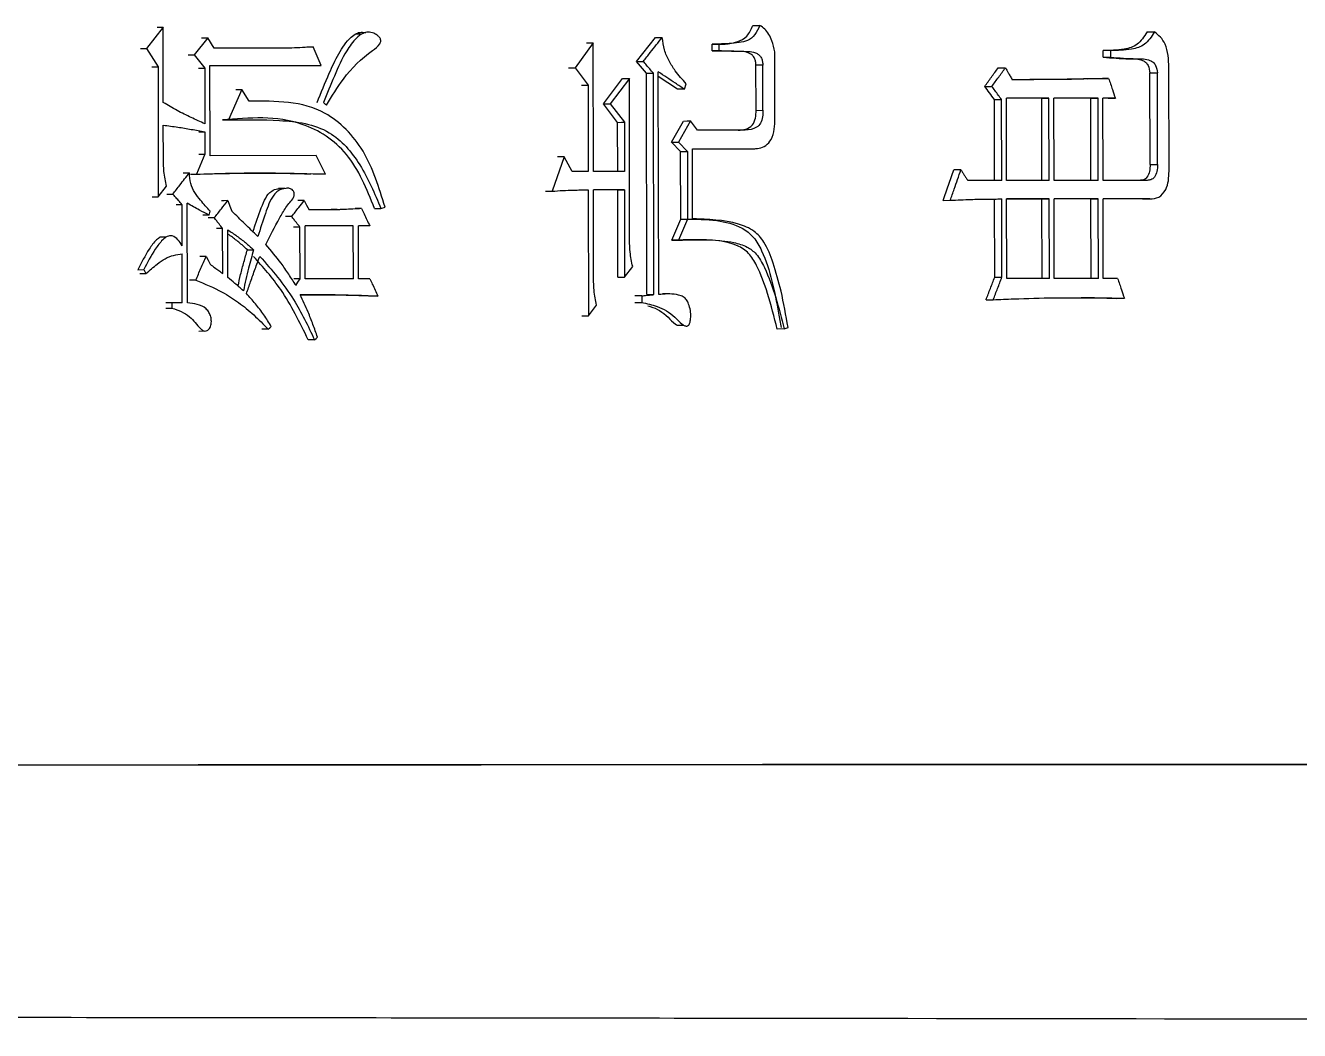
# Model space of a CAD drawing. Header units: millimetres. Extents: x 2301 to 4250, y 838 to 2217.
# Drawn here: x 3075.09 to 3085.49, y 1043.36 to 1051.56 of the extents above; entities that cross this region are included whole.
import ezdxf

# ---------------------------------------------------------------- set-up
doc = ezdxf.new("R2010")
doc.units = ezdxf.units.MM

msp = doc.modelspace()

# ---------------------------------------------------------------- linework, layer by layer
at = {"color": 7, "linetype": 'Continuous', "lineweight": 25}
for p, q in [((3076.211, 1051.547), (3076.075, 1051.374)), ((3076.212, 1050.931), (3076.211, 1051.547)), ((3076.575, 1051.461), (3076.465, 1051.32)), ((3076.626, 1051.375), (3076.575, 1051.461)), ((3077.833, 1051.491), (3077.781, 1051.491)), ((3079.72, 1051.42), (3079.573, 1051.214)), ((3079.722, 1050.37), (3079.72, 1051.42)), ((3080.075, 1051.268), (3080.229, 1051.463)), ((3080.229, 1051.463), (3080.285, 1051.463)), ((3084.242, 1051.508), (3084.302, 1051.508)), ((3076.075, 1051.374), (3076.169, 1051.223)), ((3076.465, 1051.32), (3076.55, 1051.212)), ((3077.14, 1051.375), (3076.626, 1051.375)), ((3077.501, 1051.234), (3077.434, 1051.386)), ((3080.748, 1051.409), (3080.693, 1051.409)), ((3080.693, 1051.355), (3080.693, 1051.409)), ((3080.693, 1051.355), (3080.749, 1051.355)), ((3080.749, 1051.355), (3080.748, 1051.409)), ((3081.203, 1050.804), (3081.202, 1051.345)), ((3083.943, 1051.356), (3083.883, 1051.356)), ((3083.883, 1051.302), (3083.883, 1051.356)), ((3083.943, 1051.356), (3083.943, 1051.302)), ((3076.169, 1051.223), (3076.171, 1050.163)), ((3076.55, 1051.212), (3076.551, 1050.758)), ((3076.592, 1051.234), (3077.501, 1051.234)), ((3076.594, 1050.498), (3076.592, 1051.234)), ((3077.45, 1051.234), (3077.501, 1051.234)), ((3079.573, 1051.214), (3079.68, 1051.073)), ((3080.075, 1051.268), (3080.13, 1051.268)), ((3080.156, 1051.171), (3080.075, 1051.268)), ((3081.105, 1051.236), (3081.049, 1051.236)), ((3081.05, 1050.868), (3081.049, 1051.236)), ((3081.106, 1050.869), (3081.105, 1051.236)), ((3083.883, 1051.302), (3083.943, 1051.302)), ((3084.421, 1050.372), (3084.419, 1051.216)), ((3079.806, 1050.922), (3079.961, 1051.127)), ((3080.016, 1051.128), (3079.86, 1050.922)), ((3080.018, 1049.808), (3080.016, 1051.128)), ((3080.156, 1051.171), (3080.212, 1051.171)), ((3080.159, 1049.364), (3080.156, 1051.171)), ((3080.215, 1049.364), (3080.212, 1051.171)), ((3080.256, 1049.364), (3080.252, 1051.182)), ((3080.409, 1051.041), (3080.252, 1051.145)), ((3083.756, 1051.126), (3083.868, 1051.129)), ((3084.265, 1051.173), (3084.326, 1051.173)), ((3084.267, 1050.426), (3084.265, 1051.173)), ((3084.327, 1050.426), (3084.326, 1051.173)), ((3076.854, 1051.039), (3076.745, 1050.79)), ((3076.913, 1050.942), (3076.854, 1051.039)), ((3079.68, 1051.073), (3079.681, 1050.37)), ((3080.465, 1051.041), (3080.409, 1051.041)), ((3080.465, 1051.041), (3080.481, 1051.085)), ((3082.916, 1051.064), (3082.975, 1051.064)), ((3079.92, 1050.77), (3079.806, 1050.922)), ((3079.86, 1050.922), (3079.975, 1050.771)), ((3082.997, 1050.296), (3082.996, 1050.956)), ((3083.056, 1050.296), (3083.054, 1050.956)), ((3083.441, 1050.967), (3083.094, 1050.967)), ((3083.095, 1050.296), (3083.094, 1050.967)), ((3083.382, 1050.967), (3083.094, 1050.966)), ((3083.382, 1050.967), (3083.441, 1050.967)), ((3083.383, 1050.296), (3083.382, 1050.967)), ((3083.442, 1050.296), (3083.441, 1050.967)), ((3083.842, 1050.967), (3083.481, 1050.967)), ((3083.482, 1050.296), (3083.481, 1050.967)), ((3083.782, 1050.967), (3083.481, 1050.967)), ((3083.782, 1050.967), (3083.842, 1050.967)), ((3083.783, 1050.296), (3083.782, 1050.967)), ((3083.843, 1050.296), (3083.842, 1050.967)), ((3083.983, 1050.967), (3083.881, 1050.967)), ((3083.882, 1050.296), (3083.881, 1050.967)), ((3083.923, 1050.967), (3083.881, 1050.967)), ((3083.923, 1050.967), (3083.983, 1050.967)), ((3081.05, 1050.868), (3081.106, 1050.869)), ((3076.213, 1050.466), (3076.212, 1050.747)), ((3076.501, 1050.693), (3076.551, 1050.693)), ((3076.551, 1050.693), (3076.551, 1050.509)), ((3079.921, 1050.37), (3079.92, 1050.77)), ((3079.975, 1050.771), (3079.976, 1050.37)), ((3080.361, 1050.608), (3080.458, 1050.781)), ((3080.514, 1050.782), (3080.416, 1050.609)), ((3080.571, 1050.706), (3080.514, 1050.782)), ((3080.961, 1050.706), (3080.571, 1050.706)), ((3080.434, 1050.533), (3080.361, 1050.608)), ((3080.416, 1050.609), (3080.49, 1050.533)), ((3076.551, 1050.509), (3076.484, 1050.347)), ((3076.501, 1050.509), (3076.551, 1050.509)), ((3077.461, 1050.499), (3076.594, 1050.498)), ((3077.536, 1050.347), (3077.461, 1050.499)), ((3079.484, 1050.489), (3079.385, 1050.208)), ((3079.55, 1050.37), (3079.484, 1050.489)), ((3080.435, 1049.981), (3080.434, 1050.533)), ((3080.49, 1050.533), (3080.491, 1049.981)), ((3080.531, 1050.555), (3081.017, 1050.555)), ((3080.532, 1049.981), (3080.531, 1050.555)), ((3080.985, 1050.555), (3081.041, 1050.555)), ((3079.681, 1050.37), (3079.55, 1050.37)), ((3079.976, 1050.37), (3079.722, 1050.37)), ((3084.267, 1050.426), (3084.327, 1050.426)), ((3076.375, 1050.357), (3076.425, 1050.358)), ((3077.485, 1050.347), (3077.416, 1050.349)), ((3083.056, 1050.296), (3082.778, 1050.296)), ((3083.442, 1050.296), (3083.095, 1050.296)), ((3083.843, 1050.296), (3083.482, 1050.296)), ((3084.242, 1050.296), (3083.882, 1050.296)), ((3076.121, 1050.162), (3076.171, 1050.163)), ((3076.171, 1050.163), (3076.239, 1050.249)), ((3076.24, 1050.184), (3076.29, 1050.184)), ((3077.203, 1050.229), (3077.152, 1050.229)), ((3079.681, 1050.219), (3079.683, 1049.191)), ((3079.976, 1050.219), (3079.722, 1050.219)), ((3079.723, 1049.494), (3079.722, 1050.219)), ((3079.921, 1050.219), (3079.722, 1050.219)), ((3079.921, 1050.219), (3079.976, 1050.219)), ((3079.923, 1049.505), (3079.921, 1050.219)), ((3079.976, 1050.219), (3079.977, 1049.505)), ((3076.366, 1050.098), (3076.316, 1050.098)), ((3076.366, 1049.763), (3076.366, 1050.098)), ((3076.41, 1049.297), (3076.408, 1050.109)), ((3077.83, 1050.066), (3077.778, 1050.066)), ((3077.988, 1050.066), (3078.022, 1050.077)), ((3082.577, 1050.133), (3082.635, 1050.134)), ((3082.998, 1049.506), (3082.997, 1050.144)), ((3083.057, 1049.506), (3083.056, 1050.145)), ((3083.443, 1050.145), (3083.095, 1050.145)), ((3083.096, 1049.496), (3083.095, 1050.145)), ((3083.383, 1050.144), (3083.095, 1050.144)), ((3083.383, 1050.144), (3083.443, 1050.145)), ((3083.384, 1049.495), (3083.383, 1050.144)), ((3083.444, 1049.496), (3083.443, 1050.145)), ((3083.843, 1050.145), (3083.482, 1050.145)), ((3083.483, 1049.496), (3083.482, 1050.145)), ((3083.783, 1050.145), (3083.482, 1050.144)), ((3083.783, 1050.145), (3083.843, 1050.145)), ((3083.784, 1049.496), (3083.783, 1050.145)), ((3083.844, 1049.496), (3083.843, 1050.145)), ((3084.265, 1050.145), (3083.882, 1050.145)), ((3083.884, 1049.496), (3083.882, 1050.145)), ((3084.205, 1050.145), (3083.882, 1050.145)), ((3084.205, 1050.145), (3084.265, 1050.145)), ((3076.586, 1050.012), (3076.536, 1050.011)), ((3076.628, 1049.99), (3076.578, 1049.99)), ((3076.586, 1050.012), (3076.594, 1050.044)), ((3077.26, 1050.001), (3077.209, 1050.001)), ((3080.362, 1049.808), (3080.435, 1049.981)), ((3080.491, 1049.981), (3080.418, 1049.808)), ((3080.435, 1049.981), (3080.491, 1049.981)), ((3080.564, 1049.982), (3080.532, 1049.982)), ((3076.696, 1049.903), (3076.646, 1049.903)), ((3076.697, 1049.536), (3076.696, 1049.903)), ((3076.739, 1049.503), (3076.738, 1049.893)), ((3077.327, 1049.915), (3077.276, 1049.914)), ((3077.328, 1049.493), (3077.327, 1049.915)), ((3077.763, 1049.926), (3077.369, 1049.925)), ((3077.37, 1049.493), (3077.369, 1049.925)), ((3077.763, 1049.926), (3077.711, 1049.925)), ((3077.764, 1049.493), (3077.763, 1049.926)), ((3077.897, 1049.926), (3077.805, 1049.926)), ((3077.806, 1049.493), (3077.805, 1049.926)), ((3076.236, 1049.833), (3076.186, 1049.833)), ((3080.362, 1049.808), (3080.418, 1049.808)), ((3076.367, 1049.297), (3076.367, 1049.698)), ((3076.899, 1049.73), (3076.949, 1049.73)), ((3076.004, 1049.567), (3076.053, 1049.568)), ((3076.053, 1049.568), (3076.07, 1049.535)), ((3079.977, 1049.505), (3080.043, 1049.592)), ((3076.021, 1049.535), (3076.07, 1049.535)), ((3076.477, 1049.481), (3076.427, 1049.481)), ((3077.764, 1049.493), (3077.37, 1049.493)), ((3077.897, 1049.493), (3077.806, 1049.493)), ((3079.923, 1049.505), (3079.977, 1049.505)), ((3082.998, 1049.506), (3083.057, 1049.506)), ((3083.444, 1049.496), (3083.096, 1049.496)), ((3083.844, 1049.496), (3083.483, 1049.496)), ((3084.001, 1049.496), (3083.884, 1049.496)), ((3080.117, 1049.354), (3080.062, 1049.353)), ((3080.117, 1049.354), (3080.117, 1049.3)), ((3080.159, 1049.364), (3080.215, 1049.364)), ((3080.342, 1049.369), (3080.286, 1049.369)), ((3083.349, 1049.334), (3083.706, 1049.338)), ((3083.996, 1049.333), (3084.056, 1049.334)), ((3076.283, 1049.297), (3076.233, 1049.297)), ((3076.233, 1049.254), (3076.283, 1049.254)), ((3076.283, 1049.297), (3076.283, 1049.254)), ((3076.367, 1049.297), (3076.283, 1049.297)), ((3079.683, 1049.191), (3079.748, 1049.278)), ((3080.062, 1049.299), (3080.117, 1049.3)), ((3079.628, 1049.191), (3079.683, 1049.191)), ((3076.502, 1049.066), (3076.552, 1049.067)), ((3077.068, 1049.082), (3077.017, 1049.081)), ((3080.406, 1049.114), (3080.461, 1049.114)), ((3081.279, 1049.084), (3081.222, 1049.083)), ((3081.279, 1049.084), (3081.311, 1049.095)), ((3077.446, 1048.995), (3077.395, 1048.995))]:
    msp.add_line(p, q, dxfattribs=at)
at = {"color": 7, "linetype": 'Continuous', "lineweight": 25, "flags": 128}
for points in [[(3076.161, 1051.547), (3076.189, 1051.547), (3076.211, 1051.547)], [(3081.024, 1051.561), (3081.04, 1051.561), (3081.056, 1051.561), (3081.08, 1051.561)], [(3076.525, 1051.461), (3076.553, 1051.461), (3076.575, 1051.461)], [(3079.666, 1051.419), (3079.696, 1051.419), (3079.72, 1051.42)], [(3076.026, 1051.374), (3076.054, 1051.374), (3076.075, 1051.374)], [(3076.415, 1051.32), (3076.443, 1051.32), (3076.465, 1051.32)], [(3077.383, 1051.386), (3077.411, 1051.386), (3077.434, 1051.386)], [(3076.119, 1051.223), (3076.147, 1051.223), (3076.169, 1051.223)], [(3076.5, 1051.212), (3076.528, 1051.212), (3076.55, 1051.212)], [(3079.518, 1051.214), (3079.549, 1051.214), (3079.573, 1051.214)], [(3083.027, 1051.215), (3083.06, 1051.215), (3083.086, 1051.215)], [(3079.961, 1051.127), (3079.991, 1051.127), (3080.016, 1051.128)], [(3083.868, 1051.129), (3083.901, 1051.129), (3083.928, 1051.129)], [(3076.804, 1051.039), (3076.832, 1051.039), (3076.854, 1051.039)], [(3079.625, 1051.073), (3079.656, 1051.073), (3079.68, 1051.073)], [(3077.544, 1050.91), (3077.537, 1050.915), (3077.528, 1050.923), (3077.519, 1050.932)], [(3079.806, 1050.922), (3079.836, 1050.922), (3079.86, 1050.922)], [(3082.996, 1050.956), (3083.028, 1050.956), (3083.054, 1050.956)], [(3076.695, 1050.79), (3076.707, 1050.79), (3076.72, 1050.79), (3076.745, 1050.79)], [(3079.92, 1050.77), (3079.951, 1050.771), (3079.975, 1050.771)], [(3080.458, 1050.781), (3080.489, 1050.782), (3080.514, 1050.782)], [(3080.361, 1050.608), (3080.392, 1050.608), (3080.416, 1050.609)], [(3079.484, 1050.489), (3079.453, 1050.489), (3079.429, 1050.489)], [(3080.434, 1050.533), (3080.465, 1050.533), (3080.49, 1050.533)], [(3082.722, 1050.382), (3082.69, 1050.382), (3082.664, 1050.382)], [(3076.434, 1050.347), (3076.462, 1050.347), (3076.484, 1050.347)], [(3077.536, 1050.347), (3077.507, 1050.347), (3077.485, 1050.347)], [(3079.331, 1050.208), (3079.362, 1050.208), (3079.385, 1050.208)], [(3076.738, 1050.131), (3076.709, 1050.13), (3076.687, 1050.13)], [(3076.738, 1050.131), (3076.755, 1050.087), (3076.772, 1050.044)], [(3077.361, 1050.131), (3077.332, 1050.131), (3077.309, 1050.131)], [(3077.361, 1050.131), (3077.382, 1050.093), (3077.403, 1050.055)], [(3077.936, 1050.066), (3077.957, 1050.066), (3077.973, 1050.066), (3077.988, 1050.066)], [(3077.897, 1049.926), (3077.867, 1049.926), (3077.845, 1049.926)], [(3076.561, 1049.676), (3076.533, 1049.676), (3076.511, 1049.676)], [(3076.561, 1049.676), (3076.578, 1049.644), (3076.595, 1049.611)], [(3077.328, 1049.493), (3077.299, 1049.493), (3077.277, 1049.492)], [(3077.295, 1049.439), (3077.311, 1049.466), (3077.328, 1049.493)], [(3077.964, 1049.352), (3077.935, 1049.352), (3077.912, 1049.352)], [(3082.927, 1049.322), (3082.96, 1049.322), (3082.986, 1049.322)], [(3077.068, 1049.082), (3077.081, 1049.092), (3077.093, 1049.103)], [(3077.446, 1048.995), (3077.459, 1049.006), (3077.471, 1049.017)]]:
    msp.add_lwpolyline(points, dxfattribs=at)
at = {"color": 7, "linetype": 'Continuous', "lineweight": 25}
for points, knots in [([(3080.693, 1051.409), (3080.763, 1051.407), (3080.86, 1051.405), (3080.982, 1051.467), (3081.01, 1051.529), (3081.024, 1051.561)], [0, 0, 0, 0, 0.551357, 0.770078, 1, 1, 1, 1]), ([(3081.08, 1051.561), (3081.069, 1051.534), (3081.046, 1051.482), (3080.982, 1051.433), (3080.881, 1051.414), (3080.803, 1051.411), (3080.748, 1051.409)], [0, 0, 0, 0, 0.195659, 0.382955, 0.567145, 1, 1, 1, 1]), ([(3081.202, 1051.345), (3081.196, 1051.376), (3081.186, 1051.426), (3081.156, 1051.489), (3081.123, 1051.533), (3081.095, 1051.552), (3081.08, 1051.561)], [0, 0, 0, 0, 0.349141, 0.571236, 0.788179, 1, 1, 1, 1]), ([(3077.467, 1050.931), (3077.5, 1051.012), (3077.554, 1051.147), (3077.64, 1051.331), (3077.715, 1051.445), (3077.784, 1051.496), (3077.825, 1051.509), (3077.851, 1051.504), (3077.863, 1051.501)], [0, 0, 0, 0, 0.3443007, 0.5762697, 0.8114348, 0.8845449, 0.943886, 1, 1, 1, 1]), ([(3077.544, 1050.91), (3077.588, 1050.983), (3077.692, 1051.156), (3077.849, 1051.311), (3077.968, 1051.39), (3077.986, 1051.423), (3077.988, 1051.435), (3077.986, 1051.446), (3077.98, 1051.46), (3077.961, 1051.48), (3077.929, 1051.5), (3077.885, 1051.51), (3077.835, 1051.497), (3077.771, 1051.447), (3077.688, 1051.33), (3077.607, 1051.147), (3077.548, 1051.004), (3077.519, 1050.931)], [0, 0, 0, 0, 0.163724, 0.385243, 0.440265, 0.448911, 0.455118, 0.461359, 0.469623, 0.484502, 0.514449, 0.547101, 0.577937, 0.622931, 0.708315, 0.853647, 1, 1, 1, 1]), ([(3080.13, 1051.268), (3080.149, 1051.292), (3080.184, 1051.337), (3080.236, 1051.402), (3080.268, 1051.443), (3080.285, 1051.463)], [0, 0, 0, 0, 0.371324, 0.685662, 1, 1, 1, 1]), ([(3080.481, 1051.085), (3080.45, 1051.119), (3080.398, 1051.176), (3080.338, 1051.27), (3080.298, 1051.361), (3080.289, 1051.429), (3080.285, 1051.463)], [0, 0, 0, 0, 0.333231, 0.552095, 0.774458, 1, 1, 1, 1]), ([(3084.242, 1051.508), (3084.217, 1051.47), (3084.169, 1051.395), (3084.034, 1051.358), (3083.94, 1051.357), (3083.883, 1051.356)], [0, 0, 0, 0, 0.287999, 0.56515, 1, 1, 1, 1]), ([(3084.302, 1051.508), (3084.277, 1051.47), (3084.229, 1051.395), (3084.094, 1051.358), (3084, 1051.357), (3083.943, 1051.356)], [0, 0, 0, 0, 0.287877, 0.565058, 1, 1, 1, 1]), ([(3084.419, 1051.216), (3084.417, 1051.284), (3084.413, 1051.378), (3084.352, 1051.469), (3084.319, 1051.495), (3084.302, 1051.508)], [0, 0, 0, 0, 0.57016, 0.787713, 1, 1, 1, 1]), ([(3077.434, 1051.386), (3077.405, 1051.384), (3077.348, 1051.38), (3077.25, 1051.376), (3077.18, 1051.375), (3077.14, 1051.375)], [0, 0, 0, 0, 0.294544, 0.589102, 1, 1, 1, 1]), ([(3081.049, 1051.236), (3081.048, 1051.246), (3081.048, 1051.266), (3081.039, 1051.295), (3081.021, 1051.319), (3080.973, 1051.349), (3080.86, 1051.349), (3080.759, 1051.353), (3080.693, 1051.355)], [0, 0, 0, 0, 0.060717, 0.120381, 0.18767, 0.252801, 0.508101, 1, 1, 1, 1]), ([(3080.749, 1051.355), (3080.815, 1051.353), (3080.916, 1051.35), (3081.03, 1051.349), (3081.077, 1051.32), (3081.095, 1051.296), (3081.104, 1051.266), (3081.105, 1051.246), (3081.105, 1051.236)], [0, 0, 0, 0, 0.492007, 0.747358, 0.812484, 0.879738, 0.939348, 1, 1, 1, 1]), ([(3080.212, 1051.171), (3080.202, 1051.183), (3080.183, 1051.205), (3080.156, 1051.237), (3080.139, 1051.258), (3080.13, 1051.268)], [0, 0, 0, 0, 0.362123, 0.681061, 1, 1, 1, 1]), ([(3082.916, 1051.064), (3082.935, 1051.089), (3082.971, 1051.139), (3083.008, 1051.19), (3083.027, 1051.215)], [0, 0, 0, 0, 0.5000002, 1, 1, 1, 1]), ([(3082.975, 1051.064), (3082.994, 1051.089), (3083.021, 1051.127), (3083.058, 1051.178), (3083.076, 1051.203), (3083.086, 1051.215)], [0, 0, 0, 0, 0.4999999, 0.7499999, 1, 1, 1, 1]), ([(3083.086, 1051.215), (3083.093, 1051.202), (3083.107, 1051.179), (3083.125, 1051.146), (3083.136, 1051.128), (3083.141, 1051.118)], [0, 0, 0, 0, 0.419954, 0.709977, 1, 1, 1, 1]), ([(3083.883, 1051.302), (3083.953, 1051.296), (3084.06, 1051.287), (3084.18, 1051.29), (3084.231, 1051.262), (3084.257, 1051.228), (3084.262, 1051.194), (3084.265, 1051.173)], [0, 0, 0, 0, 0.493007, 0.748945, 0.813954, 0.88072, 1, 1, 1, 1]), ([(3083.943, 1051.302), (3084.014, 1051.296), (3084.12, 1051.287), (3084.24, 1051.291), (3084.292, 1051.262), (3084.318, 1051.228), (3084.323, 1051.195), (3084.326, 1051.173)], [0, 0, 0, 0, 0.493108, 0.749094, 0.814101, 0.880835, 1, 1, 1, 1]), ([(3080.465, 1051.041), (3080.44, 1051.057), (3080.393, 1051.089), (3080.322, 1051.136), (3080.276, 1051.166), (3080.252, 1051.182)], [0, 0, 0, 0, 0.343847, 0.671923, 1, 1, 1, 1]), ([(3083.928, 1051.129), (3083.793, 1051.125), (3083.595, 1051.119), (3083.333, 1051.119), (3083.205, 1051.118), (3083.141, 1051.118)], [0, 0, 0, 0, 0.515258, 0.757627, 1, 1, 1, 1]), ([(3083.298, 1051.119), (3083.298, 1051.119), (3083.298, 1051.119), (3083.293, 1051.119), (3083.281, 1051.118), (3083.268, 1051.118), (3083.26, 1051.118)], [0, 0, 0, 0, 0.065802, 0.154188, 0.463499, 1, 1, 1, 1]), ([(3083.794, 1051.126), (3083.794, 1051.126), (3083.793, 1051.126), (3083.706, 1051.124), (3083.549, 1051.12), (3083.378, 1051.119), (3083.281, 1051.118), (3083.266, 1051.118), (3083.265, 1051.118), (3083.265, 1051.118), (3083.265, 1051.118)], [0, 0, 0, 0, 0.003055, 0.020921, 0.517723, 0.853035, 0.994956, 0.997364, 0.999372, 1, 1, 1, 1]), ([(3083.928, 1051.129), (3083.933, 1051.114), (3083.943, 1051.083), (3083.962, 1051.029), (3083.975, 1050.99), (3083.983, 1050.967)], [0, 0, 0, 0, 0.283865, 0.567729, 1, 1, 1, 1]), ([(3082.996, 1050.956), (3082.982, 1050.974), (3082.956, 1051.01), (3082.929, 1051.046), (3082.916, 1051.064)], [0, 0, 0, 0, 0.4999995, 1, 1, 1, 1]), ([(3083.054, 1050.956), (3083.045, 1050.968), (3083.028, 1050.992), (3083.001, 1051.028), (3082.984, 1051.052), (3082.975, 1051.064)], [0, 0, 0, 0, 0.342692, 0.671346, 1, 1, 1, 1]), ([(3076.551, 1050.758), (3076.514, 1050.775), (3076.438, 1050.81), (3076.324, 1050.865), (3076.249, 1050.909), (3076.212, 1050.931)], [0, 0, 0, 0, 0.32194, 0.6606, 1, 1, 1, 1]), ([(3078.022, 1050.077), (3077.973, 1050.237), (3077.879, 1050.547), (3077.487, 1050.947), (3077.13, 1050.944), (3076.913, 1050.942)], [0, 0, 0, 0, 0.294377, 0.573566, 1, 1, 1, 1]), ([(3077.936, 1050.066), (3077.872, 1050.226), (3077.748, 1050.536), (3077.278, 1050.837), (3076.915, 1050.808), (3076.694, 1050.79)], [0, 0, 0, 0, 0.2936619, 0.5697681, 1, 1, 1, 1]), ([(3076.745, 1050.79), (3076.883, 1050.792), (3077.158, 1050.795), (3077.562, 1050.744), (3077.837, 1050.429), (3077.937, 1050.189), (3077.988, 1050.066)], [0, 0, 0, 0, 0.2736561, 0.5467644, 0.7688728, 1, 1, 1, 1]), ([(3080.904, 1050.706), (3080.925, 1050.707), (3080.966, 1050.709), (3081.022, 1050.741), (3081.05, 1050.804), (3081.05, 1050.847), (3081.05, 1050.868)], [0, 0, 0, 0, 0.268917, 0.541341, 0.767036, 1, 1, 1, 1]), ([(3081.106, 1050.869), (3081.106, 1050.85), (3081.106, 1050.814), (3081.09, 1050.762), (3081.042, 1050.712), (3080.994, 1050.709), (3080.961, 1050.706)], [0, 0, 0, 0, 0.19814, 0.3923, 0.578456, 1, 1, 1, 1]), ([(3081.017, 1050.555), (3081.037, 1050.555), (3081.075, 1050.555), (3081.132, 1050.577), (3081.18, 1050.632), (3081.203, 1050.714), (3081.203, 1050.773), (3081.203, 1050.804)], [0, 0, 0, 0, 0.177785, 0.356958, 0.541697, 0.768829, 1, 1, 1, 1]), ([(3076.212, 1050.747), (3076.252, 1050.742), (3076.328, 1050.732), (3076.441, 1050.713), (3076.514, 1050.7), (3076.551, 1050.693)], [0, 0, 0, 0, 0.347753, 0.673826, 1, 1, 1, 1]), ([(3076.239, 1050.249), (3076.23, 1050.289), (3076.215, 1050.36), (3076.213, 1050.433), (3076.213, 1050.466)], [0, 0, 0, 0, 0.5588348, 1, 1, 1, 1]), ([(3082.577, 1050.133), (3082.592, 1050.175), (3082.621, 1050.258), (3082.65, 1050.341), (3082.664, 1050.382)], [0, 0, 0, 0, 0.5000005, 1, 1, 1, 1]), ([(3082.635, 1050.134), (3082.646, 1050.164), (3082.666, 1050.221), (3082.695, 1050.304), (3082.713, 1050.356), (3082.722, 1050.382)], [0, 0, 0, 0, 0.368853, 0.684427, 1, 1, 1, 1]), ([(3082.722, 1050.382), (3082.727, 1050.375), (3082.736, 1050.361), (3082.75, 1050.339), (3082.764, 1050.318), (3082.774, 1050.303), (3082.778, 1050.296)], [0, 0, 0, 0, 0.25, 0.5, 0.75, 1, 1, 1, 1]), ([(3084.267, 1050.426), (3084.266, 1050.407), (3084.265, 1050.37), (3084.246, 1050.322), (3084.214, 1050.298), (3084.192, 1050.297), (3084.181, 1050.296)], [0, 0, 0, 0, 0.2934237, 0.5774994, 0.790774, 1, 1, 1, 1]), ([(3084.327, 1050.426), (3084.327, 1050.407), (3084.325, 1050.37), (3084.307, 1050.322), (3084.274, 1050.299), (3084.252, 1050.297), (3084.242, 1050.296)], [0, 0, 0, 0, 0.293264, 0.577264, 0.790624, 1, 1, 1, 1]), ([(3084.265, 1050.145), (3084.29, 1050.147), (3084.34, 1050.151), (3084.397, 1050.213), (3084.418, 1050.294), (3084.42, 1050.346), (3084.421, 1050.372)], [0, 0, 0, 0, 0.266734, 0.54095, 0.768753, 1, 1, 1, 1]), ([(3076.29, 1050.184), (3076.309, 1050.209), (3076.341, 1050.25), (3076.386, 1050.308), (3076.412, 1050.341), (3076.425, 1050.358)], [0, 0, 0, 0, 0.42835, 0.714175, 1, 1, 1, 1]), ([(3076.594, 1050.044), (3076.568, 1050.074), (3076.525, 1050.123), (3076.467, 1050.195), (3076.43, 1050.271), (3076.426, 1050.328), (3076.425, 1050.358)], [0, 0, 0, 0, 0.334385, 0.5522024, 0.7732715, 1, 1, 1, 1]), ([(3076.484, 1050.347), (3076.562, 1050.349), (3076.777, 1050.357), (3077.129, 1050.359), (3077.4, 1050.351), (3077.536, 1050.347)], [0, 0, 0, 0, 0.22247, 0.611088, 1, 1, 1, 1]), ([(3076.546, 1050.349), (3076.546, 1050.349), (3076.545, 1050.349), (3076.561, 1050.349), (3076.711, 1050.353), (3076.937, 1050.357), (3077.176, 1050.355), (3077.31, 1050.352), (3077.37, 1050.351), (3077.4, 1050.35), (3077.411, 1050.35), (3077.416, 1050.35), (3077.416, 1050.35), (3077.416, 1050.35)], [0, 0, 0, 0, 0.010692, 0.019292, 0.101831, 0.494901, 0.756494, 0.86443, 0.93357, 0.965271, 0.972053, 0.980064, 1, 1, 1, 1]), ([(3076.366, 1050.098), (3076.356, 1050.11), (3076.338, 1050.13), (3076.312, 1050.159), (3076.297, 1050.176), (3076.29, 1050.184)], [0, 0, 0, 0, 0.4048358, 0.7024179, 1, 1, 1, 1]), ([(3076.944, 1049.876), (3076.95, 1049.895), (3076.976, 1049.977), (3077.012, 1050.082), (3077.059, 1050.177), (3077.1, 1050.215), (3077.131, 1050.226), (3077.149, 1050.228), (3077.152, 1050.228)], [0, 0, 0, 0, 0.132752, 0.579318, 0.76102, 0.85288, 0.983077, 1, 1, 1, 1]), ([(3077.05, 1049.774), (3077.086, 1049.845), (3077.137, 1049.948), (3077.203, 1050.062), (3077.243, 1050.117), (3077.271, 1050.144), (3077.281, 1050.171), (3077.282, 1050.187), (3077.278, 1050.202), (3077.269, 1050.216), (3077.257, 1050.226), (3077.238, 1050.233), (3077.2, 1050.231), (3077.152, 1050.219), (3077.087, 1050.15), (3077.042, 1050.016), (3077.004, 1049.901), (3076.983, 1049.839)], [0, 0, 0, 0, 0.226054, 0.324191, 0.373517, 0.422728, 0.437382, 0.45212, 0.465934, 0.480744, 0.496509, 0.51232, 0.543408, 0.615852, 0.662695, 0.816381, 1, 1, 1, 1]), ([(3079.385, 1050.208), (3079.414, 1050.21), (3079.472, 1050.214), (3079.571, 1050.218), (3079.64, 1050.218), (3079.681, 1050.219)], [0, 0, 0, 0, 0.293251, 0.586525, 1, 1, 1, 1]), ([(3076.586, 1050.012), (3076.56, 1050.026), (3076.517, 1050.049), (3076.458, 1050.081), (3076.425, 1050.1), (3076.408, 1050.109)], [0, 0, 0, 0, 0.439566, 0.719783, 1, 1, 1, 1]), ([(3076.628, 1049.99), (3076.638, 1050.002), (3076.657, 1050.027), (3076.694, 1050.074), (3076.721, 1050.108), (3076.738, 1050.131)], [0, 0, 0, 0, 0.263606, 0.527213, 1, 1, 1, 1]), ([(3077.26, 1050.001), (3077.27, 1050.013), (3077.289, 1050.038), (3077.322, 1050.081), (3077.346, 1050.112), (3077.361, 1050.131)], [0, 0, 0, 0, 0.285573, 0.571147, 1, 1, 1, 1]), ([(3077.83, 1050.066), (3077.783, 1050.063), (3077.689, 1050.058), (3077.547, 1050.055), (3077.451, 1050.055), (3077.403, 1050.055)], [0, 0, 0, 0, 0.326156, 0.663016, 1, 1, 1, 1]), ([(3077.632, 1050.059), (3077.631, 1050.059), (3077.628, 1050.059), (3077.581, 1050.057), (3077.515, 1050.056), (3077.453, 1050.055), (3077.422, 1050.055), (3077.418, 1050.055), (3077.417, 1050.055)], [0, 0, 0, 0, 0.043124, 0.15267, 0.607695, 0.914289, 0.994797, 1, 1, 1, 1]), ([(3077.632, 1050.059), (3077.633, 1050.059), (3077.682, 1050.061), (3077.73, 1050.063), (3077.777, 1050.066)], [0, 0, 0, 0, 0.020037, 1, 1, 1, 1]), ([(3077.83, 1050.066), (3077.837, 1050.052), (3077.851, 1050.021), (3077.874, 1049.974), (3077.889, 1049.942), (3077.897, 1049.926)], [0, 0, 0, 0, 0.310621, 0.65531, 1, 1, 1, 1]), ([(3082.635, 1050.134), (3082.692, 1050.136), (3082.79, 1050.141), (3082.93, 1050.144), (3083.014, 1050.144), (3083.056, 1050.145)], [0, 0, 0, 0, 0.402402, 0.701179, 1, 1, 1, 1]), ([(3076.696, 1049.903), (3076.686, 1049.916), (3076.67, 1049.936), (3076.648, 1049.965), (3076.635, 1049.982), (3076.628, 1049.99)], [0, 0, 0, 0, 0.428365, 0.714182, 1, 1, 1, 1]), ([(3076.983, 1049.839), (3076.948, 1049.873), (3076.877, 1049.941), (3076.807, 1050.01), (3076.772, 1050.044)], [0, 0, 0, 0, 0.5, 1, 1, 1, 1]), ([(3077.327, 1049.915), (3077.318, 1049.927), (3077.302, 1049.948), (3077.279, 1049.976), (3077.266, 1049.993), (3077.26, 1050.001)], [0, 0, 0, 0, 0.4283645, 0.7141818, 1, 1, 1, 1]), ([(3080.476, 1049.981), (3080.561, 1049.98), (3080.716, 1049.978), (3080.909, 1049.932), (3081.035, 1049.838), (3081.16, 1049.609), (3081.21, 1049.347), (3081.247, 1049.133), (3081.254, 1049.094)], [0, 0, 0, 0, 0.205432, 0.378037, 0.468885, 0.559501, 0.919602, 1, 1, 1, 1]), ([(3081.311, 1049.095), (3081.294, 1049.195), (3081.263, 1049.374), (3081.196, 1049.607), (3081.132, 1049.782), (3081.03, 1049.895), (3080.83, 1049.975), (3080.658, 1049.978), (3080.532, 1049.981)], [0, 0, 0, 0, 0.205001, 0.367779, 0.497733, 0.583522, 0.695132, 1, 1, 1, 1]), ([(3076.738, 1049.893), (3076.763, 1049.876), (3076.813, 1049.843), (3076.883, 1049.789), (3076.927, 1049.75), (3076.949, 1049.73)], [0, 0, 0, 0, 0.343045, 0.670986, 1, 1, 1, 1]), ([(3076.898, 1049.73), (3076.875, 1049.751), (3076.83, 1049.791), (3076.776, 1049.833), (3076.745, 1049.853), (3076.738, 1049.858)], [0, 0, 0, 0, 0.4515538, 0.8761413, 1, 1, 1, 1]), ([(3076.187, 1049.832), (3076.177, 1049.825), (3076.141, 1049.801), (3076.078, 1049.71), (3076.033, 1049.624), (3076.003, 1049.567)], [0, 0, 0, 0, 0.119207, 0.41885, 1, 1, 1, 1]), ([(3076.366, 1049.763), (3076.356, 1049.78), (3076.335, 1049.814), (3076.29, 1049.848), (3076.241, 1049.841), (3076.194, 1049.801), (3076.127, 1049.712), (3076.082, 1049.625), (3076.053, 1049.568)], [0, 0, 0, 0, 0.121651, 0.238643, 0.329835, 0.425878, 0.621221, 1, 1, 1, 1]), ([(3077.295, 1049.439), (3077.275, 1049.469), (3077.236, 1049.531), (3077.157, 1049.646), (3077.092, 1049.723), (3077.05, 1049.774)], [0, 0, 0, 0, 0.260614, 0.521277, 1, 1, 1, 1]), ([(3080.043, 1049.592), (3080.035, 1049.631), (3080.02, 1049.702), (3080.018, 1049.776), (3080.018, 1049.808)], [0, 0, 0, 0, 0.558835, 1, 1, 1, 1]), ([(3081.222, 1049.083), (3081.198, 1049.181), (3081.153, 1049.359), (3081.077, 1049.567), (3080.995, 1049.708), (3080.842, 1049.802), (3080.623, 1049.814), (3080.444, 1049.81), (3080.362, 1049.808)], [0, 0, 0, 0, 0.208353, 0.382278, 0.468148, 0.555259, 0.797019, 1, 1, 1, 1]), ([(3080.418, 1049.808), (3080.502, 1049.811), (3080.653, 1049.816), (3080.841, 1049.799), (3080.971, 1049.762), (3081.062, 1049.694), (3081.182, 1049.472), (3081.236, 1049.256), (3081.279, 1049.084)], [0, 0, 0, 0, 0.208188, 0.37202, 0.466812, 0.538301, 0.631663, 1, 1, 1, 1]), ([(3076.07, 1049.535), (3076.101, 1049.562), (3076.151, 1049.605), (3076.225, 1049.66), (3076.295, 1049.687), (3076.343, 1049.694), (3076.367, 1049.698)], [0, 0, 0, 0, 0.34464, 0.565757, 0.783533, 1, 1, 1, 1]), ([(3076.477, 1049.481), (3076.484, 1049.498), (3076.498, 1049.53), (3076.519, 1049.579), (3076.54, 1049.627), (3076.554, 1049.66), (3076.561, 1049.676)], [0, 0, 0, 0, 0.25, 0.5, 0.75, 1, 1, 1, 1]), ([(3076.823, 1049.433), (3076.829, 1049.464), (3076.843, 1049.531), (3076.87, 1049.629), (3076.889, 1049.697), (3076.898, 1049.73)], [0, 0, 0, 0, 0.314042, 0.656912, 1, 1, 1, 1]), ([(3076.949, 1049.73), (3076.935, 1049.68), (3076.904, 1049.57), (3076.879, 1049.457), (3076.866, 1049.395)], [0, 0, 0, 0, 0.453228, 1, 1, 1, 1]), ([(3076.891, 1049.373), (3076.902, 1049.405), (3076.925, 1049.472), (3076.961, 1049.573), (3076.987, 1049.642), (3077, 1049.676)], [0, 0, 0, 0, 0.314066, 0.657008, 1, 1, 1, 1]), ([(3077.395, 1048.995), (3077.326, 1049.137), (3077.204, 1049.388), (3077.026, 1049.589), (3076.949, 1049.676)], [0, 0, 0, 0, 0.564268, 1, 1, 1, 1]), ([(3077, 1049.676), (3077.098, 1049.564), (3077.274, 1049.36), (3077.393, 1049.108), (3077.446, 1048.995)], [0, 0, 0, 0, 0.555355, 1, 1, 1, 1]), ([(3076.595, 1049.611), (3076.607, 1049.602), (3076.63, 1049.585), (3076.664, 1049.56), (3076.686, 1049.544), (3076.697, 1049.536)], [0, 0, 0, 0, 0.357705, 0.678852, 1, 1, 1, 1]), ([(3076.477, 1049.481), (3076.55, 1049.452), (3076.671, 1049.403), (3076.827, 1049.301), (3076.953, 1049.2), (3077.03, 1049.121), (3077.068, 1049.082)], [0, 0, 0, 0, 0.335399, 0.554927, 0.776461, 1, 1, 1, 1]), ([(3076.866, 1049.395), (3076.854, 1049.405), (3076.831, 1049.426), (3076.789, 1049.462), (3076.758, 1049.488), (3076.739, 1049.503)], [0, 0, 0, 0, 0.275387, 0.550784, 1, 1, 1, 1]), ([(3077.897, 1049.493), (3077.904, 1049.479), (3077.919, 1049.448), (3077.941, 1049.401), (3077.957, 1049.369), (3077.964, 1049.352)], [0, 0, 0, 0, 0.310621, 0.65531, 1, 1, 1, 1]), ([(3079.748, 1049.278), (3079.74, 1049.317), (3079.726, 1049.389), (3079.724, 1049.462), (3079.723, 1049.494)], [0, 0, 0, 0, 0.558835, 1, 1, 1, 1]), ([(3082.927, 1049.322), (3082.939, 1049.353), (3082.963, 1049.414), (3082.986, 1049.475), (3082.998, 1049.506)], [0, 0, 0, 0, 0.499999, 1, 1, 1, 1]), ([(3082.986, 1049.322), (3082.998, 1049.353), (3083.016, 1049.399), (3083.039, 1049.46), (3083.051, 1049.491), (3083.057, 1049.506)], [0, 0, 0, 0, 0.5, 0.75, 1, 1, 1, 1]), ([(3084.001, 1049.496), (3084.006, 1049.48), (3084.017, 1049.45), (3084.035, 1049.396), (3084.048, 1049.357), (3084.056, 1049.334)], [0, 0, 0, 0, 0.283865, 0.567729, 1, 1, 1, 1]), ([(3077.093, 1049.103), (3077.074, 1049.136), (3077.034, 1049.2), (3076.964, 1049.289), (3076.915, 1049.345), (3076.891, 1049.373)], [0, 0, 0, 0, 0.332402, 0.665753, 1, 1, 1, 1]), ([(3077.328, 1049.363), (3077.401, 1049.363), (3077.544, 1049.363), (3077.756, 1049.36), (3077.895, 1049.355), (3077.964, 1049.352)], [0, 0, 0, 0, 0.341807, 0.670864, 1, 1, 1, 1]), ([(3077.471, 1049.017), (3077.459, 1049.051), (3077.434, 1049.12), (3077.389, 1049.237), (3077.351, 1049.316), (3077.328, 1049.363)], [0, 0, 0, 0, 0.290709, 0.581454, 1, 1, 1, 1]), ([(3077.912, 1049.352), (3077.839, 1049.355), (3077.697, 1049.36), (3077.502, 1049.363), (3077.381, 1049.363), (3077.328, 1049.363)], [0, 0, 0, 0, 0.3761528, 0.7321268, 1, 1, 1, 1]), ([(3080.117, 1049.3), (3080.159, 1049.291), (3080.254, 1049.27), (3080.368, 1049.206), (3080.432, 1049.132), (3080.465, 1049.111), (3080.48, 1049.107), (3080.49, 1049.107), (3080.498, 1049.112), (3080.506, 1049.122), (3080.514, 1049.145), (3080.52, 1049.202), (3080.511, 1049.267), (3080.484, 1049.322), (3080.455, 1049.349), (3080.384, 1049.372), (3080.315, 1049.37), (3080.261, 1049.365), (3080.256, 1049.364)], [0, 0, 0, 0, 0.15285, 0.344769, 0.435474, 0.46535, 0.478091, 0.490977, 0.499588, 0.510792, 0.530819, 0.571645, 0.680114, 0.719201, 0.758286, 0.806187, 0.979577, 1, 1, 1, 1]), ([(3080.117, 1049.354), (3080.131, 1049.355), (3080.154, 1049.358), (3080.186, 1049.361), (3080.205, 1049.363), (3080.215, 1049.364)], [0, 0, 0, 0, 0.423761, 0.711881, 1, 1, 1, 1]), ([(3082.986, 1049.322), (3083.041, 1049.325), (3083.208, 1049.331), (3083.469, 1049.339), (3083.771, 1049.339), (3083.961, 1049.335), (3084.056, 1049.334)], [0, 0, 0, 0, 0.154598, 0.463805, 0.731869, 1, 1, 1, 1]), ([(3083.996, 1049.333), (3083.94, 1049.334), (3083.843, 1049.336), (3083.745, 1049.337), (3083.703, 1049.337)], [0, 0, 0, 0, 0.569123, 1, 1, 1, 1]), ([(3076.283, 1049.254), (3076.334, 1049.236), (3076.427, 1049.204), (3076.491, 1049.108), (3076.538, 1049.066), (3076.56, 1049.066), (3076.577, 1049.074), (3076.59, 1049.087), (3076.601, 1049.11), (3076.606, 1049.143), (3076.601, 1049.184), (3076.586, 1049.219), (3076.553, 1049.263), (3076.489, 1049.288), (3076.436, 1049.294), (3076.41, 1049.297)], [0, 0, 0, 0, 0.230957, 0.41792, 0.453924, 0.487897, 0.511171, 0.535166, 0.56028, 0.61217, 0.662892, 0.713404, 0.762519, 0.88154, 1, 1, 1, 1]), ([(3080.166, 1049.272), (3080.173, 1049.27), (3080.233, 1049.255), (3080.313, 1049.207), (3080.373, 1049.133), (3080.401, 1049.118), (3080.406, 1049.115)], [0, 0, 0, 0, 0.078813, 0.665263, 0.942376, 1, 1, 1, 1]), ([(3111.632, 1045.501), (3111.49, 1045.501), (3110.785, 1045.505), (3109.269, 1045.51), (3106.776, 1045.516), (3103.854, 1045.521), (3100.118, 1045.525), (3095.391, 1045.528), (3089.546, 1045.529), (3083.101, 1045.528), (3076.115, 1045.524), (3068.686, 1045.518), (3061.816, 1045.511), (3055.706, 1045.504), (3050.412, 1045.497), (3045.177, 1045.489), (3041.687, 1045.484), (3040.026, 1045.481)], [0, 0, 0, 0, 0.0157743, 0.0789239, 0.14207, 0.2052136, 0.2683585, 0.3538507, 0.4395956, 0.5250891, 0.610583, 0.6963292, 0.7818226, 0.8369683, 0.8921132, 0.9486599, 1, 1, 1, 1]), ([(3110.958, 1045.499), (3110.803, 1045.5), (3110.028, 1045.503), (3108.118, 1045.51), (3104.669, 1045.517), (3100.112, 1045.523), (3095.232, 1045.526), (3090.298, 1045.527), (3085.522, 1045.526), (3079.829, 1045.525), (3073.104, 1045.52), (3065.309, 1045.514), (3057.047, 1045.504), (3048.624, 1045.493), (3042.896, 1045.484), (3040.139, 1045.48)], [0, 0, 0, 0, 0.017494, 0.087542, 0.177014, 0.266772, 0.356242, 0.422242, 0.488241, 0.55424, 0.643075, 0.732194, 0.821031, 0.913828, 1, 1, 1, 1])]:
    msp.add_open_spline(points, degree=3, knots=knots, dxfattribs=at)
msp.add_open_spline([(3038.598, 1043.481), (3041.657, 1043.481), (3047.773, 1043.481), (3056.826, 1043.478), (3065.619, 1043.473), (3074.025, 1043.466), (3081.92, 1043.457), (3089.187, 1043.446), (3095.72, 1043.434), (3101.421, 1043.42), (3106.213, 1043.406), (3110, 1043.39), (3112.825, 1043.373), (3113.79, 1043.362), (3114.272, 1043.356)], degree=3, dxfattribs=at)

doc.saveas('drawing.dxf')
